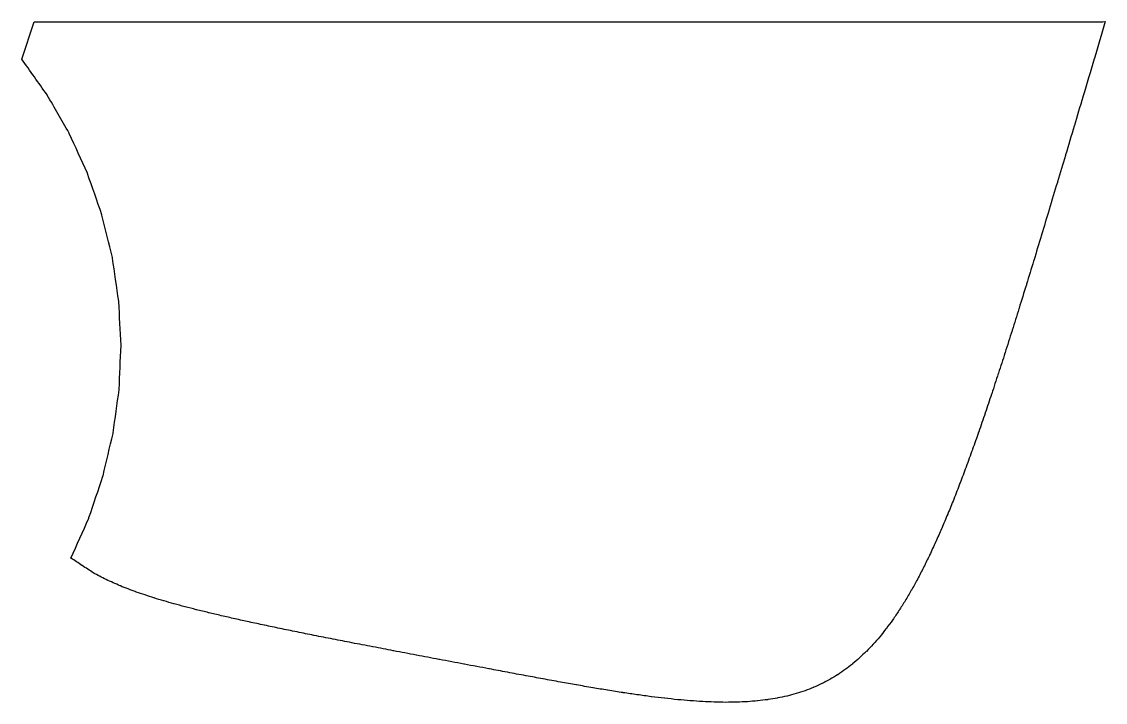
# Model space of a CAD drawing. Extents: x -32 to 115, y -51 to 70.
# Drawn here: x -18.05 to -1.28, y 40.08 to 50.62 of the extents above; entities that cross this region are included whole.
import ezdxf

# ---------------------------------------------------------------- set-up
doc = ezdxf.new("R2010")
doc.units = 0
doc.layers.add('VISIBLE', color=7, linetype='CONTINUOUS')

msp = doc.modelspace()

# ---------------------------------------------------------------- linework, layer by layer
at = {"layer": 'VISIBLE'}
msp.add_line((-18.04740715026855, 50.0432319641113), (-17.8556537628174, 50.6167182922363), dxfattribs=at)
for points, knots in [([(-17.8556537628174, 50.6167182922363), (-12.43597476893584, 50.61671829223631), (-7.016295775054285, 50.61671829223631), (-1.596616781172726, 50.61671829223632), (-1.595575424173666, 50.61671829223632), (-1.594534136255591, 50.61672677357991), (-1.593492917418482, 50.61674373626708), (-1.489891643126807, 50.61843152364096), (-1.386290368834962, 50.62011931101514), (-1.282689094543456, 50.62180709838871)], [0, 0, 0, 0, 0.0162590369816447, 0.0162590369816447, 0.0162590369816447, 0.0162621610526419, 0.0162621610526419, 0.0162621610526419, 0.0165730061168615, 0.0165730061168615, 0.0165730061168615, 0.0165730061168615]), ([(-1.282689094543456, 50.6218070983887), (-1.339051181872666, 50.43261043548637), (-1.395413269201915, 50.24341377258305), (-1.451775356531143, 50.05421710968024), (-1.45234180967013, 50.0523156356812), (-1.452908304417925, 50.05041417407853), (-1.453474840774526, 50.0485127248722), (-1.511930036713275, 49.85232128079451), (-1.570385232652024, 49.65612983671686), (-1.628840428590772, 49.45993839263918), (-1.629430764913558, 49.45795706431073), (-1.630021298394723, 49.45597579474693), (-1.630612029034269, 49.4539945839478), (-1.674220614763347, 49.3077387522746), (-1.717829200492425, 49.16148292060142), (-1.761437786221504, 49.01522708892823), (-1.762324734727541, 49.01225241343182), (-1.763211693919984, 49.00927774112176), (-1.764098663798831, 49.00630307199808), (-1.808441971396597, 48.85758700948152), (-1.852785278994363, 48.70887094696496), (-1.897128586592128, 48.56015488444839), (-1.897961379627999, 48.55736191053879), (-1.898795904517174, 48.55456945419313), (-1.899632161259651, 48.55177751541139), (-1.940608741641044, 48.41497251510621), (-1.981585322022438, 48.27816751480103), (-2.022561902403832, 48.14136251449585), (-2.023398159146309, 48.13857057571411), (-2.024234500964803, 48.13577866241764), (-2.025070927859315, 48.13298677460642), (-2.066832989920845, 47.99359026212444), (-2.108595051982376, 47.85419374964246), (-2.150357114043906, 47.71479723716049), (-2.151140963622952, 47.71218084581783), (-2.151928306023279, 47.70956550598147), (-2.152719141244888, 47.70695121765138), (-2.191470067103703, 47.57885108947755), (-2.230220992962519, 47.45075096130375), (-2.268971918821334, 47.32265083312992), (-2.269762754042943, 47.32003654479984), (-2.27055382936058, 47.31742232912408), (-2.271345144774247, 47.31480818610262), (-2.310800217511125, 47.18446673024984), (-2.350255290248002, 47.05412527439708), (-2.38971036298488, 46.92378381854431), (-2.39045045648487, 46.9213388892218), (-2.391195844809217, 46.91889557520548), (-2.391946527957919, 46.91645387649536), (-2.428730002244315, 46.7968106396993), (-2.465513476530714, 46.67716740290326), (-2.50229695081711, 46.55752416610718), (-2.503047633965812, 46.55508246739706), (-2.503798794718248, 46.55264091562512), (-2.504550433074419, 46.55019951079135), (-2.541972648956114, 46.42864799869334), (-2.579394864837805, 46.30709648659533), (-2.6168170807195, 46.18554497449732), (-2.617518611663987, 46.18326632410004), (-2.618227277596791, 46.18098989486698), (-2.618943078517913, 46.17871568679814), (-2.654017323652902, 46.06727949142459), (-2.689091568787892, 45.95584329605108), (-2.724165813922881, 45.84440710067752), (-2.724881614844004, 45.84213289260867), (-2.725598232064738, 45.83985894179006), (-2.726315665585085, 45.83758524822166), (-2.761979315723081, 45.72455984636259), (-2.797642965861076, 45.61153444450352), (-2.833306615999073, 45.49850904264445), (-2.833974780457129, 45.49639149281185), (-2.834651956558227, 45.49427682876591), (-2.835338144302368, 45.49216505050664), (-2.868961343765259, 45.38868791580204), (-2.902584543228149, 45.28521078109743), (-2.936207742691039, 45.18173364639284), (-2.93689393043518, 45.17962186813356), (-2.93758137465216, 45.17751049897138), (-2.938270075341979, 45.17539953890628), (-2.972449245908296, 45.07063579292782), (-3.006628416474613, 44.96587204694937), (-3.040807587040929, 44.86110830097091), (-3.041447593812633, 44.85914659430149), (-3.042098519007363, 44.85718851725259), (-3.042760362625121, 44.85523406982421), (-3.075190699895222, 44.75946614583333), (-3.107621037165325, 44.66369822184245), (-3.140051374435425, 44.56793029785157), (-3.140713218053182, 44.56597585042318), (-3.141376877268736, 44.5640220197003), (-3.142042352082087, 44.56206880568298), (-3.175011225554144, 44.4653029108525), (-3.207980099026199, 44.36853701602202), (-3.240948972498257, 44.27177112119153), (-3.241566041242705, 44.26995998229172), (-3.242195961078008, 44.26815332412722), (-3.242838732004166, 44.26635114669801), (-3.27433450738589, 44.17804445266725), (-3.305830282767615, 44.08973775863648), (-3.33732605814934, 44.00143106460572), (-3.337968829075497, 43.99962888717652), (-3.338614091692587, 43.99782760232964), (-3.339261846000612, 43.99602721006509), (-3.371294628794887, 43.90699410964343), (-3.403327411589162, 43.81796100922175), (-3.435360194383436, 43.72892790880007), (-3.435959577937381, 43.72726195999717), (-3.436573753356933, 43.72560148239138), (-3.437202720642089, 43.72394647598269), (-3.468022117614745, 43.64285116195681), (-3.498841514587403, 43.56175584793093), (-3.529660911560058, 43.48066053390504), (-3.530289878845215, 43.47900552749635), (-3.530922146671314, 43.47735178296687), (-3.531557715038355, 43.47569930031661), (-3.562928417827322, 43.3941352314083), (-3.594299120616287, 43.31257116249997), (-3.625669823405254, 43.23100709359168), (-3.626256819008823, 43.22948090050061), (-3.62686053276062, 43.22796134948731), (-3.627480964660644, 43.22644844055176), (-3.657882127761841, 43.15231590270996), (-3.688283290863037, 43.07818336486817), (-3.718684453964234, 43.00405082702638), (-3.719304885864258, 43.00253791809082), (-3.719929557837239, 43.0010267618892), (-3.720558469883184, 42.99951735842151), (-3.751541266220209, 42.92515793005349), (-3.782524062557235, 42.85079850168545), (-3.81350685889426, 42.77643907331742), (-3.814086840334546, 42.77504710443589), (-3.814685415029528, 42.77366317749024), (-3.815302582979203, 42.77228729248048), (-3.845543812513352, 42.70486892700197), (-3.875785042047504, 42.63745056152347), (-3.906026271581649, 42.57003219604493), (-3.906643439531326, 42.56865631103516), (-3.907265910561655, 42.56728282941692), (-3.907893684672628, 42.56591175119019), (-3.938762534107075, 42.49849322181218), (-3.969631383541525, 42.43107469243417), (-4.00050023297597, 42.36365616305616), (-4.001078695390389, 42.36239278311182), (-4.001677512725196, 42.36113912582397), (-4.002296684980394, 42.35989519119263), (-4.032636125485105, 42.29894239425659), (-4.062975565989815, 42.23798959732055), (-4.093315006494524, 42.17703680038452), (-4.093934178749722, 42.17579286575318), (-4.094559813598575, 42.17455219001024), (-4.095191911041086, 42.17331477315572), (-4.126220800696117, 42.11257149458206), (-4.157249690351151, 42.0518282160084), (-4.188278580006185, 41.99108493743473), (-4.188861179449897, 41.98994441965598), (-4.189465693632759, 41.98881563822428), (-4.190092122554779, 41.98769859313965), (-4.220787342047196, 41.93296302322793), (-4.251482561539611, 41.87822745331621), (-4.282177781032032, 41.8234918834045), (-4.28280380532692, 41.82237555984904), (-4.283437496821086, 41.82126360575359), (-4.284078855514526, 41.82015602111818), (-4.315530054634508, 41.76584185142347), (-4.346981253754487, 41.71152768172874), (-4.378432452874472, 41.65721351203403), (-4.379024565285143, 41.65619097251721), (-4.379639770189917, 41.65518252054851), (-4.380278067588804, 41.65418815612794), (-4.411555195491951, 41.60546343436199), (-4.442832323395102, 41.55673871259606), (-4.474109451298248, 41.50801399083011), (-4.474746637981577, 41.50702135672528), (-4.475392652352649, 41.50603450139364), (-4.476047494411467, 41.5050534248352), (-4.508158354588492, 41.45694531728997), (-4.540269214765522, 41.40883720974475), (-4.572380074942545, 41.36072910219951), (-4.572987718411432, 41.35981873800531), (-4.573619132836662, 41.35892517089843), (-4.574274318218231, 41.35804840087889), (-4.606378859656193, 41.31508605737226), (-4.638483401094151, 41.27212371386564), (-4.670587942532114, 41.22916137035899), (-4.671242212431768, 41.22828582543868), (-4.671906326611837, 41.22741781234743), (-4.67258028507233, 41.2265573310852), (-4.705626221899382, 41.1843656959938), (-4.738672158726429, 41.14217406090241), (-4.771718095553483, 41.09998242581101), (-4.772348109487882, 41.09917805103532), (-4.773001836935678, 41.09839343388876), (-4.773679277896883, 41.09762857437136), (-4.80687388499578, 41.060150458018), (-4.840068492094682, 41.02267234166465), (-4.873263099193577, 40.9851942253113), (-4.87394054015478, 40.98442936579389), (-4.874628523568047, 40.98367410968392), (-4.875327049433392, 40.98292845698143), (-4.909586162519795, 40.94635801410224), (-4.943845275606195, 40.90978757122303), (-4.978104388692601, 40.87321712834384), (-4.978764625383293, 40.87251234803845), (-4.979447622299201, 40.87183036168417), (-4.980153379440309, 40.87117116928101), (-5.014735479354859, 40.83887074152629), (-5.049317579269412, 40.80657031377155), (-5.083899679183959, 40.77426988601684), (-5.084605436325071, 40.77361069361369), (-5.085321922460024, 40.77296337665297), (-5.086049137588798, 40.77232793513477), (-5.121830128720875, 40.74106245889684), (-5.157611119852954, 40.70979698265892), (-5.193392110985029, 40.678531506421), (-5.19409778155271, 40.67791489056807), (-5.194824677308406, 40.67732440312702), (-5.195572798252109, 40.67676004409788), (-5.232230724493665, 40.64910645167031), (-5.26888865073522, 40.62145285924274), (-5.305546576976776, 40.59379926681518), (-5.306294697920483, 40.59323490778603), (-5.307053148091324, 40.59268478970696), (-5.307821927489293, 40.59214891257792), (-5.345697722850139, 40.56574761653414), (-5.383573518210981, 40.53934632049035), (-5.421449313571832, 40.5129450244466), (-5.42221169008506, 40.51241361044378), (-5.422992931207021, 40.51191155115763), (-5.423793036937713, 40.51143884658813), (-5.462998217741649, 40.48827632268269), (-5.502203398545584, 40.46511379877727), (-5.541408579349522, 40.44195127487183), (-5.542208685080214, 40.44147857030233), (-5.543017921226062, 40.44102205048923), (-5.543836287787065, 40.44058171543255), (-5.584214241061281, 40.4188557197834), (-5.6245921943355, 40.39712972413427), (-5.664970147609713, 40.3754037284851), (-5.665794130166375, 40.37496037165324), (-5.666633632775889, 40.37454866114734), (-5.66748865543827, 40.3741685969674), (-5.709609254592159, 40.35544566519017), (-5.751729853746046, 40.33672273341296), (-5.793850452899935, 40.31799980163574), (-5.794710010687512, 40.31761772155762), (-5.795576852241169, 40.31725295061912), (-5.79645097756091, 40.31690548882025), (-5.839686099845192, 40.299719676873), (-5.882921222129469, 40.28253386492575), (-5.926156344413757, 40.2653480529785), (-5.927038610776265, 40.26499735514322), (-5.927932377521397, 40.26467893776865), (-5.928837644649165, 40.26439280085476), (-5.974038626083147, 40.25010567064227), (-6.019239607517135, 40.23581854042978), (-6.064440588951112, 40.22153141021729), (-6.065362884203594, 40.22123989105226), (-6.066290247779077, 40.2209655014664), (-6.067222679677547, 40.22070824145969), (-6.113275144777657, 40.20800226529239), (-6.15932760987776, 40.19529628912507), (-6.205380074977876, 40.18259031295777), (-6.206319846312206, 40.18233102798462), (-6.207267126455545, 40.18210292622398), (-6.208221915407897, 40.18190600767586), (-6.2564308631711, 40.17196324914597), (-6.304639810934311, 40.16202049061609), (-6.352848758697507, 40.15207773208621), (-6.353832321166989, 40.15187487920127), (-6.354818871395324, 40.15168778042344), (-6.355808409382524, 40.15151643575269), (-6.404419022354563, 40.14309920510343), (-6.453029635326608, 40.13468197445418), (-6.501640248298645, 40.12626474380494), (-6.502632276217143, 40.12609296798707), (-6.503628438479448, 40.12594999894623), (-6.504628735085564, 40.12583583668243), (-6.55614911194863, 40.11995589785374), (-6.607669488811692, 40.11407595902507), (-6.659189865674763, 40.10819602019638), (-6.660235777724514, 40.1080766519144), (-6.661283060709637, 40.10797085444132), (-6.662331714630129, 40.10787862777708), (-6.713715756734214, 40.10335952123005), (-6.765099798838304, 40.09884041468302), (-6.816483840942383, 40.09432130813599), (-6.817532494862875, 40.09422908147177), (-6.818582790853279, 40.0941629236902), (-6.819634728913593, 40.09412283479129), (-6.874775808796712, 40.0920214323797), (-6.929916888679831, 40.08992002996809), (-6.985057968562946, 40.08781862755649), (-6.986167476795153, 40.08777634468354), (-6.987277292410533, 40.08774491628011), (-6.988387415409089, 40.08772434234619), (-7.042783442338311, 40.08671621958415), (-7.097179469267536, 40.08570809682212), (-7.15157549619675, 40.08469997406006), (-7.152685619195305, 40.08467940012614), (-7.153795683221833, 40.0846822007265), (-7.154905688276329, 40.08470837586113), (-7.213963938205754, 40.08610103406296), (-7.273022188135184, 40.08749369226476), (-7.332080438064607, 40.0888863504666), (-7.333264216557835, 40.0889142652597), (-7.334447743892671, 40.08895040512085), (-7.335631020069129, 40.08899477005004), (-7.393611552715305, 40.09116865158082), (-7.451592085361479, 40.09334253311159), (-7.509572618007661, 40.09551641464236), (-7.510755894184114, 40.09556077957156), (-7.51193802598553, 40.0956259139145), (-7.513119013411925, 40.09571181767119), (-7.576375408309781, 40.10031301988147), (-7.639631803207637, 40.10491422209173), (-7.702888198105497, 40.10951542430203), (-7.704153440862233, 40.10960745670094), (-7.705418220361079, 40.10970546722413), (-7.70668253660202, 40.10980945587158), (-7.768634032408398, 40.11490489959716), (-7.830585528214768, 40.12000034332275), (-7.892537024021151, 40.12509578704834), (-7.893801340262098, 40.1251997756958), (-7.895063919213283, 40.12532174769591), (-7.896324760874689, 40.12546170304866), (-7.964077255915043, 40.13298233361967), (-8.031829750955398, 40.14050296419069), (-8.099582245995752, 40.1480235947617), (-8.10093404553008, 40.14817364657747), (-8.10228537321091, 40.14832783381144), (-8.103636229038246, 40.14848615646363), (-8.16982816457749, 40.1562439664205), (-8.236020100116733, 40.16400177637735), (-8.302212035655979, 40.17175958633423), (-8.30356289148331, 40.17191790898641), (-8.304911809083043, 40.17209130950213), (-8.306258788455194, 40.17227978788139), (-8.378807404349464, 40.18243127633352), (-8.45135602024373, 40.19258276478564), (-8.523904636138004, 40.20273425323776), (-8.525348290679629, 40.20293625905452), (-8.526791567802427, 40.20314092636109), (-8.528234467506413, 40.20334825515749), (-8.598936553001408, 40.21350736618044), (-8.669638638496403, 40.22366647720337), (-8.740340723991395, 40.23382558822632), (-8.741783623695374, 40.2340329170227), (-8.743224678553645, 40.23425236065617), (-8.744663888566215, 40.23448391912672), (-8.822308435103015, 40.24697636448573), (-8.899952981639816, 40.25946880984473), (-8.977597528176613, 40.27196125520376), (-8.979138471509716, 40.27220918182898), (-8.980679162343339, 40.27245866775512), (-8.982219600677492, 40.27270971298218), (-9.0577010790507, 40.28501092910767), (-9.133182557423916, 40.29731214523316), (-9.20866403579712, 40.30961336135864), (-9.210204474131267, 40.3098644065857), (-9.211743369874466, 40.31012457619379), (-9.213280723026728, 40.31039387018291), (-9.29632098009215, 40.32493980717237), (-9.379361237157571, 40.33948574416183), (-9.462401494222993, 40.3540316811513), (-9.464045241421504, 40.35431961189744), (-9.465688853263863, 40.35460831324259), (-9.467332329750064, 40.35489778518676), (-9.54786267757416, 40.36908191045124), (-9.62839302539826, 40.38326603571574), (-9.708923373222351, 40.39745016098021), (-9.710566849708558, 40.39773963292439), (-9.712209229252412, 40.39803520025033), (-9.713850511853895, 40.39833686295805), (-9.802586616844492, 40.41464628686767), (-9.89132272183509, 40.43095571077731), (-9.980058826825692, 40.44726513468692), (-9.981810939915203, 40.44758716769837), (-9.983563003540034, 40.44790946960448), (-9.985315017700195, 40.44823204040528), (-10.07116371154785, 40.46403800964356), (-10.15701240539552, 40.47984397888184), (-10.24286109924317, 40.49564994812012), (-10.24461311340332, 40.49597251892091), (-10.24636455829222, 40.49629815159881), (-10.24811543390985, 40.49662684615381), (-10.34284709400237, 40.51441096545082), (-10.43757875409489, 40.53219508474785), (-10.53231041418742, 40.54997920404488), (-10.53417648470147, 40.5503295243138), (-10.53604254722595, 40.55067988713584), (-10.53790860176086, 40.55103029251101), (-10.62934527397155, 40.56820015589398), (-10.72078194618225, 40.58537001927694), (-10.81221861839293, 40.6025398826599), (-10.81408467292784, 40.60289028803506), (-10.81595060616509, 40.60324133814258), (-10.81781641810465, 40.60359303298244), (-10.94441525518449, 40.62745618702735), (-11.07101409226432, 40.65131934107227), (-11.19761292934417, 40.67518249511718), (-11.20018932819366, 40.67566813151043), (-11.2027657272131, 40.676153767002), (-11.20534212640251, 40.67663940159188), (-11.33171009318635, 40.70045894631889), (-11.45807805997019, 40.72427849104588), (-11.58444602675403, 40.74809803577288), (-11.58680155339229, 40.74854203731491), (-11.5891568549474, 40.74898722966512), (-11.59151193141937, 40.74943361282348), (-11.70691067854563, 40.77130638758342), (-11.82230942567188, 40.79317916234334), (-11.93770817279815, 40.81505193710328), (-11.94006324927012, 40.81549832026165), (-11.94241832505783, 40.81594470703004), (-11.94477340016129, 40.81639109740846), (-12.06028762032105, 40.8382861258832), (-12.1758018404808, 40.86018115435792), (-12.29131606064057, 40.88207618283268), (-12.29346308059765, 40.8824831376044), (-12.2956096315384, 40.88289255142215), (-12.29775571346284, 40.88330442428592), (-12.40291372776032, 40.90348619461061), (-12.50807174205781, 40.92366796493531), (-12.6132297563553, 40.94384973526002), (-12.61537583827973, 40.94426160812379), (-12.61752192118178, 40.94467347589357), (-12.61966800506146, 40.94508533856935), (-12.72493298249331, 40.96528711897601), (-12.83019795992517, 40.98548889938268), (-12.93546293735701, 41.00569067978934), (-12.93741384665237, 41.0060650858087), (-12.93936401049297, 41.00644333521524), (-12.94131342887878, 41.00682542800906), (-13.03683492978414, 41.02554797490439), (-13.13235643068951, 41.04427052179974), (-13.22787793159484, 41.06299306869507), (-13.22982734998067, 41.06337516148886), (-13.23177676741254, 41.06375725914952), (-13.23372618389051, 41.06413936167706), (-13.32934594146418, 41.08288166300878), (-13.42496569903786, 41.10162396434048), (-13.52058545661153, 41.1203662656722), (-13.52235266868333, 41.12071265455675), (-13.52411881605784, 41.1210643895467), (-13.52588389873504, 41.12142147064208), (-13.61237294991811, 41.13891844431559), (-13.69886200110118, 41.15641541798909), (-13.78535105228424, 41.1739123916626), (-13.78711613496145, 41.17426947275799), (-13.78888121729217, 41.17462655556604), (-13.7906462992764, 41.17498364008683), (-13.87722531814638, 41.19249898936725), (-13.96380433701635, 41.21001433864766), (-14.05038335588634, 41.22752968792808), (-14.05197931219161, 41.22785255751575), (-14.05357382774354, 41.22818239212037), (-14.05516690254213, 41.22851919174195), (-14.13322756767274, 41.24502237319946), (-14.21128823280335, 41.26152555465698), (-14.28934889793397, 41.27802873611451), (-14.29094197273256, 41.27836553573609), (-14.29253504658999, 41.27870233980929), (-14.29412811950627, 41.27903914833411), (-14.37227054462758, 41.29556007130144), (-14.45041296974888, 41.31208099426878), (-14.52855539487019, 41.32860191723611), (-14.52999258096422, 41.32890576806633), (-14.53142787138622, 41.32921832402549), (-14.53286126613617, 41.32953958511353), (-14.60309760888417, 41.34528137842814), (-14.67333395163217, 41.36102317174276), (-14.74357029438018, 41.37676496505737), (-14.74500368913014, 41.37708622614542), (-14.74643708102608, 41.37740749996696), (-14.74787047006799, 41.37772878652196), (-14.81818057429798, 41.39348842365452), (-14.88849067852795, 41.40924806078711), (-14.95880078275795, 41.42500769791969), (-14.96009174651502, 41.42529706060213), (-14.96138025124868, 41.4255969874064), (-14.96266629695892, 41.4259074783325), (-15.02568253676096, 41.44112153371174), (-15.088698776563, 41.45633558909098), (-15.15171501636505, 41.47154964447022), (-15.15300106207529, 41.47186013539633), (-15.154287107123, 41.47217062906653), (-15.15557315150822, 41.47248112548088), (-15.21865516979273, 41.48771134670164), (-15.28173718807724, 41.50294156792242), (-15.34481920636174, 41.51817178914318), (-15.34597655745505, 41.51845121446375), (-15.34713074525198, 41.5187431462606), (-15.34828176975249, 41.5190475845337), (-15.40468197027841, 41.53396505991619), (-15.46108217080433, 41.54888253529867), (-15.51748237133026, 41.56380001068116), (-15.51863339583079, 41.56410444895427), (-15.51978441582399, 41.56440890426768), (-15.52093543130991, 41.56471337662137), (-15.57739324973024, 41.57964788016973), (-15.63385106815058, 41.59458238371807), (-15.69030888657091, 41.60951688726642), (-15.69134532008012, 41.60979104982449), (-15.69237770239513, 41.61007970174152), (-15.69340603351594, 41.61038284301758), (-15.74379428277158, 41.62523677271762), (-15.79418253202724, 41.64009070241768), (-15.84457078128288, 41.65494463211773), (-15.84559906373167, 41.65524775904577), (-15.84662734031679, 41.65555090586346), (-15.84765561103823, 41.65585407257082), (-15.89809085633621, 41.67072397689949), (-15.94852610163418, 41.68559388122816), (-15.99896134693216, 41.70046378555683), (-15.99988965775832, 41.70073748092781), (-16.00081279754639, 41.70102762858075), (-16.0017307662964, 41.70133422851565), (-16.04671134373296, 41.71635766162667), (-16.09169192116952, 41.73138109473767), (-16.13667249860608, 41.7464045278487), (-16.13759024998296, 41.74671105518135), (-16.13850799560547, 41.74701759974164), (-16.13942573547364, 41.74732416152956), (-16.18443735014257, 41.76235983944756), (-16.2294489648115, 41.77739551736555), (-16.27446057948043, 41.79243119528353), (-16.27529359709081, 41.79270945645195), (-16.27612006187439, 41.79300598144533), (-16.27693997383118, 41.79332077026369), (-16.31711582357079, 41.80874548527294), (-16.3572916733104, 41.8241702002822), (-16.39746752305002, 41.83959491529144), (-16.3982871072927, 41.83990957829051), (-16.39910668690997, 41.8402242533366), (-16.39992626190184, 41.8405389404297), (-16.44011998747228, 41.85597187431151), (-16.48031371304274, 41.8714048081933), (-16.52050743861318, 41.88683774207509), (-16.52125791166663, 41.8871258965283), (-16.5220001888275, 41.88743380864462), (-16.52273427009582, 41.8877614784241), (-16.55870439045879, 41.9038173593126), (-16.59467451082176, 41.91987324020108), (-16.63064463118474, 41.93592912108959), (-16.63137843602155, 41.9362566674791), (-16.63211223602297, 41.93658422470094), (-16.63284603118897, 41.93691179275515), (-16.66882858183065, 41.95297449614255), (-16.70481113247233, 41.96903719952994), (-16.74079368311401, 41.98509990291736), (-16.7414743032662, 41.98540373350827), (-16.74214489936829, 41.98572827657063), (-16.7428054714203, 41.9860735321045), (-16.7751735951436, 42.00299110196246), (-16.80754171886689, 42.01990867182037), (-16.83990984259019, 42.03682624167833), (-16.84057022829179, 42.03717139981402), (-16.84123061180115, 42.03751656214398), (-16.84189099311828, 42.03786172866823), (-16.87424967765808, 42.05477488835653), (-16.90660836219788, 42.07168804804488), (-16.93896704673767, 42.08860120773318), (-16.93962742805481, 42.08894637425743), (-16.94026818147249, 42.08932477692104), (-16.94088930699071, 42.089736415724), (-16.99750552141903, 42.12725770578806), (-17.05412173584734, 42.1647789958521), (-17.11073795027566, 42.20230028591617), (-17.11188798171624, 42.20306244678652), (-17.1130380121867, 42.20382460912072), (-17.11418804168702, 42.20458677291873), (-17.17111450195313, 42.24231388092043), (-17.22804096221945, 42.28004098892205), (-17.28496742248535, 42.31776809692386)], [0, 0, 0, 0, 0.0005922402884599, 0.0005922402884599, 0.0005922402884599, 0.000598192452163, 0.000598192452163, 0.000598192452163, 0.0012123364368715, 0.0012123364368715, 0.0012123364368715, 0.0012185386485958, 0.0012185386485958, 0.0012185386485958, 0.0016763948415531, 0.0016763948415531, 0.0016763948415531, 0.0016857071102161, 0.0016857071102161, 0.0016857071102161, 0.0021512660920994, 0.0021512660920994, 0.0021512660920994, 0.0021600095598041, 0.0021600095598041, 0.0021600095598041, 0.0025884394773335, 0.0025884394773335, 0.0025884394773335, 0.0025971829450382, 0.0025971829450382, 0.0025971829450382, 0.003033736627508, 0.003033736627508, 0.003033736627508, 0.0030419304858412, 0.0030419304858412, 0.0030419304858412, 0.0034434295441683, 0.0034434295441683, 0.0034434295441683, 0.0034516234025015, 0.0034516234025015, 0.0034516234025015, 0.0038601700716918, 0.0038601700716918, 0.0038601700716918, 0.0038678335408818, 0.0038678335408818, 0.0038678335408818, 0.0042433435311944, 0.0042433435311944, 0.0042433435311944, 0.0042510070003845, 0.0042510070003845, 0.0042510070003845, 0.0046325521890755, 0.0046325521890755, 0.0046325521890755, 0.0046397047787947, 0.0046397047787947, 0.0046397047787947, 0.0049901816750377, 0.0049901816750377, 0.0049901816750377, 0.0049973342647569, 0.0049973342647569, 0.0049973342647569, 0.0053528897972116, 0.0053528897972116, 0.0053528897972116, 0.0053595511896583, 0.0053595511896583, 0.0053595511896583, 0.0056859594195471, 0.0056859594195471, 0.0056859594195471, 0.0056926208119938, 0.0056926208119938, 0.0056926208119938, 0.0060232156146577, 0.0060232156146577, 0.0060232156146577, 0.0060294060197754, 0.0060294060197754, 0.0060294060197754, 0.0063327358705465, 0.0063327358705465, 0.0063327358705465, 0.0063389262756643, 0.0063389262756643, 0.0063389262756643, 0.0066456105843324, 0.0066456105843324, 0.0066456105843324, 0.0066513507046751, 0.0066513507046751, 0.0066513507046751, 0.0069326166014664, 0.0069326166014664, 0.0069326166014664, 0.0069383567218091, 0.0069383567218091, 0.0069383567218091, 0.0072222174786921, 0.0072222174786921, 0.0072222174786921, 0.0072275289581966, 0.0072275289581966, 0.0072275289581966, 0.0074877914539205, 0.0074877914539205, 0.0074877914539205, 0.0074931029334251, 0.0074931029334251, 0.0074931029334251, 0.0077552696074574, 0.0077552696074574, 0.0077552696074574, 0.0077601751617287, 0.0077601751617287, 0.0077601751617287, 0.0080005473210212, 0.0080005473210212, 0.0080005473210212, 0.0080054528752925, 0.0080054528752925, 0.0080054528752925, 0.0082471206727019, 0.0082471206727019, 0.0082471206727019, 0.0082516445651127, 0.0082516445651127, 0.0082516445651127, 0.0084733152932384, 0.0084733152932384, 0.0084733152932384, 0.0084778391856491, 0.0084778391856491, 0.0084778391856491, 0.008700287597017, 0.008700287597017, 0.008700287597017, 0.0087044561373896, 0.0087044561373896, 0.0087044561373896, 0.0089087146156474, 0.0089087146156474, 0.0089087146156474, 0.00891288315602, 0.00891288315602, 0.00891288315602, 0.0091175116998889, 0.0091175116998889, 0.0091175116998889, 0.0091213538120996, 0.0091213538120996, 0.0091213538120996, 0.0093096185512815, 0.0093096185512815, 0.0093096185512815, 0.0093134581817695, 0.0093134581817695, 0.0093134581817695, 0.0095017474873644, 0.0095017474873644, 0.0095017474873644, 0.0095052922944865, 0.0095052922944865, 0.0095052922944865, 0.0096789909276686, 0.0096789909276686, 0.0096789909276686, 0.0096825295663927, 0.0096825295663927, 0.0096825295663927, 0.0098560503898578, 0.0098560503898578, 0.0098560503898578, 0.0098593339766105, 0.0098593339766105, 0.0098593339766105, 0.010020232021548, 0.010020232021548, 0.010020232021548, 0.0100235110201881, 0.0100235110201881, 0.0100235110201881, 0.0101842888548301, 0.0101842888548301, 0.0101842888548301, 0.0101873540509145, 0.0101873540509145, 0.0101873540509145, 0.0103375486590488, 0.0103375486590488, 0.0103375486590488, 0.0103406138551332, 0.0103406138551332, 0.0103406138551332, 0.0104909460110301, 0.0104909460110301, 0.0104909460110301, 0.0104938431906758, 0.0104938431906758, 0.0104938431906758, 0.0106358049933156, 0.0106358049933156, 0.0106358049933156, 0.0106387021729613, 0.0106387021729613, 0.0106387021729613, 0.0107812514064809, 0.0107812514064809, 0.0107812514064809, 0.010784062753941, 0.010784062753941, 0.010784062753941, 0.0109218187794874, 0.0109218187794874, 0.0109218187794874, 0.0109246301269475, 0.0109246301269475, 0.0109246301269475, 0.0110631380283938, 0.0110631380283938, 0.0110631380283938, 0.0110659259611607, 0.0110659259611607, 0.0110659259611607, 0.0112025346667393, 0.0112025346667393, 0.0112025346667393, 0.0112053225995062, 0.0112053225995062, 0.0112053225995062, 0.0113428783408552, 0.0113428783408552, 0.0113428783408552, 0.0113456854056578, 0.0113456854056578, 0.0113456854056578, 0.0114839685840519, 0.0114839685840519, 0.0114839685840519, 0.0114867905378053, 0.0114867905378053, 0.0114867905378053, 0.011626367224186, 0.011626367224186, 0.011626367224186, 0.0116292154598073, 0.0116292154598073, 0.0116292154598073, 0.0117714309909941, 0.0117714309909941, 0.0117714309909941, 0.011774332802085, 0.011774332802085, 0.011774332802085, 0.0119176521739418, 0.0119176521739418, 0.0119176521739418, 0.0119205768260106, 0.0119205768260106, 0.0119205768260106, 0.0120682475740434, 0.0120682475740434, 0.0120682475740434, 0.0120712603634185, 0.0120712603634185, 0.0120712603634185, 0.0122192622998513, 0.0122192622998513, 0.0122192622998513, 0.012222282670177, 0.012222282670177, 0.012222282670177, 0.0123778471462462, 0.0123778471462462, 0.0123778471462462, 0.0123810052512512, 0.0123810052512512, 0.0123810052512512, 0.0125357523964993, 0.0125357523964993, 0.0125357523964993, 0.0125389105015044, 0.0125389105015044, 0.0125389105015044, 0.0127044538228585, 0.0127044538228585, 0.0127044538228585, 0.0127077847637508, 0.0127077847637508, 0.0127077847637508, 0.0128710008674744, 0.0128710008674744, 0.0128710008674744, 0.0128743318083667, 0.0128743318083667, 0.0128743318083667, 0.0130515558119168, 0.0130515558119168, 0.0130515558119168, 0.0130551081346514, 0.0130551081346514, 0.0130551081346514, 0.0132291719486438, 0.0132291719486438, 0.0132291719486438, 0.0132327242713784, 0.0132327242713784, 0.0132327242713784, 0.0134229948235279, 0.0134229948235279, 0.0134229948235279, 0.0134268005800576, 0.0134268005800576, 0.0134268005800576, 0.0136132826500125, 0.0136132826500125, 0.0136132826500125, 0.0136170884065422, 0.0136170884065422, 0.0136170884065422, 0.0138215942602858, 0.0138215942602858, 0.0138215942602858, 0.0138256745663719, 0.0138256745663719, 0.0138256745663719, 0.0140256095645883, 0.0140256095645883, 0.0140256095645883, 0.0140296898706744, 0.0140296898706744, 0.0140296898706744, 0.014249456086171, 0.014249456086171, 0.014249456086171, 0.0142538292432766, 0.0142538292432766, 0.0142538292432766, 0.0144681139414495, 0.0144681139414495, 0.0144681139414495, 0.0144724870985551, 0.0144724870985551, 0.0144724870985551, 0.0147084163913137, 0.0147084163913137, 0.0147084163913137, 0.0147130986734182, 0.0147130986734182, 0.0147130986734182, 0.0149425304965381, 0.0149425304965381, 0.0149425304965381, 0.0149472127786426, 0.0149472127786426, 0.0149472127786426, 0.0152001266319357, 0.0152001266319357, 0.0152001266319357, 0.0152051329560067, 0.0152051329560067, 0.0152051329560067, 0.0154504428354892, 0.0154504428354892, 0.0154504428354892, 0.0154554491595603, 0.0154554491595603, 0.0154554491595603, 0.0157261165619834, 0.0157261165619834, 0.0157261165619834, 0.0157314609468732, 0.0157314609468732, 0.0157314609468732, 0.0159933358064726, 0.0159933358064726, 0.0159933358064726, 0.0159986801913624, 0.0159986801913624, 0.0159986801913624, 0.0162878397682529, 0.0162878397682529, 0.0162878397682529, 0.0162935357748442, 0.0162935357748442, 0.0162935357748442, 0.0165726400978168, 0.0165726400978168, 0.0165726400978168, 0.0165783361044081, 0.0165783361044081, 0.0165783361044081, 0.0169648208273124, 0.0169648208273124, 0.0169648208273124, 0.0169726861349124, 0.0169726861349124, 0.0169726861349124, 0.0173584659991624, 0.0173584659991624, 0.0173584659991624, 0.0173656570205096, 0.0173656570205096, 0.0173656570205096, 0.0177180170665223, 0.0177180170665223, 0.0177180170665223, 0.0177252080878695, 0.0177252080878695, 0.0177252080878695, 0.0180779209257125, 0.0180779209257125, 0.0180779209257125, 0.0180844766683814, 0.0180844766683814, 0.0180844766683814, 0.0184057080591574, 0.0184057080591574, 0.0184057080591574, 0.0184122638018263, 0.0184122638018263, 0.0184122638018263, 0.0187338216452199, 0.0187338216452199, 0.0187338216452199, 0.0187397811789696, 0.0187397811789696, 0.0187397811789696, 0.0190317983327074, 0.0190317983327074, 0.0190317983327074, 0.0190377578664572, 0.0190377578664572, 0.0190377578664572, 0.0193300756850706, 0.0193300756850706, 0.0193300756850706, 0.019335478204288, 0.019335478204288, 0.019335478204288, 0.0196002016459408, 0.0196002016459408, 0.0196002016459408, 0.0196056041651582, 0.0196056041651582, 0.0196056041651582, 0.0198706030816091, 0.0198706030816091, 0.0198706030816091, 0.0198754879451375, 0.0198754879451375, 0.0198754879451375, 0.0201148462580278, 0.0201148462580278, 0.0201148462580278, 0.0201197311215561, 0.0201197311215561, 0.0201197311215561, 0.0203593404191549, 0.0203593404191549, 0.0203593404191549, 0.0203637472845673, 0.0203637472845673, 0.0203637472845673, 0.0205796836897758, 0.0205796836897758, 0.0205796836897758, 0.0205840905551883, 0.0205840905551883, 0.0205840905551883, 0.0208002545953856, 0.0208002545953856, 0.0208002545953856, 0.0208042235831226, 0.0208042235831226, 0.0208042235831226, 0.0209987039822348, 0.0209987039822348, 0.0209987039822348, 0.0210026729699718, 0.0210026729699718, 0.0210026729699718, 0.0211973565748889, 0.0211973565748889, 0.0211973565748889, 0.021200928389633, 0.021200928389633, 0.021200928389633, 0.0213759473120968, 0.0213759473120968, 0.0213759473120968, 0.0213795191268409, 0.0213795191268409, 0.0213795191268409, 0.0215547182190565, 0.0215547182190565, 0.0215547182190565, 0.0215579344646543, 0.0215579344646543, 0.0215579344646543, 0.0217155305750608, 0.0217155305750608, 0.0217155305750608, 0.0217187466684302, 0.0217187466684302, 0.0217187466684302, 0.0218764915644082, 0.0218764915644082, 0.0218764915644082, 0.021879395016029, 0.021879395016029, 0.021879395016029, 0.0220216644892153, 0.0220216644892153, 0.0220216644892153, 0.0220245672533048, 0.0220245672533048, 0.0220245672533048, 0.0221669366797629, 0.0221669366797629, 0.0221669366797629, 0.0221695714717003, 0.0221695714717003, 0.0221695714717003, 0.0222986768031888, 0.0222986768031888, 0.0222986768031888, 0.022301310542015, 0.022301310542015, 0.022301310542015, 0.0224304747754966, 0.0224304747754966, 0.0224304747754966, 0.0224328864523273, 0.0224328864523273, 0.0224328864523273, 0.0225510590711114, 0.0225510590711114, 0.0225510590711114, 0.0225534698397818, 0.0225534698397818, 0.0225534698397818, 0.0226716848537061, 0.0226716848537061, 0.0226716848537061, 0.0226739209242274, 0.0226739209242274, 0.0226739209242274, 0.0227834886951702, 0.0227834886951702, 0.0227834886951702, 0.0227857241348857, 0.0227857241348857, 0.0227857241348857, 0.0228952606809427, 0.0228952606809427, 0.0228952606809427, 0.0228974961206581, 0.0228974961206581, 0.0228974961206581, 0.0231012586944993, 0.0231012586944993, 0.0231012586944993, 0.0231053976742721, 0.0231053976742721, 0.0231053976742721, 0.0233102771730254, 0.0233102771730254, 0.0233102771730254, 0.0233102771730254]), ([(-17.28496742248535, 42.31776809692386), (-17.19278120993735, 42.52447397233983), (-17.10059499738926, 42.73117984775486), (-17.00840878484121, 42.93788572317036), (-17.00748229025957, 42.93996316911669), (-17.00665551185608, 42.94207956949871), (-17.00592844963074, 42.94423492431643), (-16.93394928745673, 43.15761505679878), (-16.86197012528273, 43.37099518928112), (-16.78999096310872, 43.58437532176347), (-16.78926390461371, 43.58653066552272), (-16.7886397743225, 43.58871541341146), (-16.78811857223509, 43.59092956542969), (-16.73651956558227, 43.81013061523438), (-16.68492055892944, 44.02933166503909), (-16.6333215522766, 44.24853271484377), (-16.6328003501892, 44.25074686686199), (-16.63238439370233, 44.25298061712758), (-16.63207368281601, 44.25523396564054), (-16.60131304873896, 44.47831732739136), (-16.57055241466192, 44.70140068914219), (-16.53979178058489, 44.92448405089299), (-16.53948106960253, 44.92673740010236), (-16.53927697499595, 44.92900036493939), (-16.53917949676515, 44.93127294540407), (-16.52952915191652, 45.15625841140748), (-16.51987880706788, 45.38124387741088), (-16.51022846221925, 45.60622934341429), (-16.51013098398845, 45.60850192387897), (-16.51014055856725, 45.61077405323132), (-16.51025718595564, 45.61304573147133), (-16.52180335946545, 45.83794308603424), (-16.53334953297527, 46.06284044059716), (-16.5448957064851, 46.28773779516005), (-16.5450123342906, 46.29000948152468), (-16.54523549397785, 46.29227065404253), (-16.54556518554686, 46.2945213127136), (-16.57820465096759, 46.51733652175405), (-16.6108441163883, 46.74015173079452), (-16.64348358180903, 46.96296693983498), (-16.64381327320067, 46.96521759729526), (-16.64424804051719, 46.9674477704366), (-16.64478788375856, 46.96965745925903), (-16.69823236465456, 47.18841665267945), (-16.75167684555055, 47.40717584609985), (-16.80512132644654, 47.62593503952026), (-16.80566116968791, 47.62814472834269), (-16.80630369138939, 47.63032414617349), (-16.80704889155098, 47.63247329301268), (-16.88082380232068, 47.84523910341544), (-16.95459871309039, 48.05800491381821), (-17.02837362386011, 48.27077072422097), (-17.02911882432707, 48.27291987194086), (-17.02996340751648, 48.27502922693889), (-17.03090737342836, 48.27709878921511), (-17.12435999886918, 48.48198545492369), (-17.21781262431002, 48.68687212063227), (-17.31126524975085, 48.89175878634082), (-17.31220921533035, 48.89382834788834), (-17.31324838320412, 48.89584894816078), (-17.31438275337217, 48.89782058715819), (-17.42668540000913, 49.09301284790041), (-17.53898804664611, 49.28820510864261), (-17.65129069328307, 49.4833973693848), (-17.65242506345112, 49.4853690083822), (-17.65364960584481, 49.48728295522721), (-17.65496432046417, 49.48913920991983), (-17.78577859706563, 49.67383679465032), (-17.91659287366729, 49.8585343793811), (-18.04740715026855, 50.0432319641113)], [0, 0, 0, 0, 0.0006789923051384, 0.0006789923051384, 0.0006789923051384, 0.0006858163482822, 0.0006858163482822, 0.0006858163482822, 0.0013613966370185, 0.0013613966370185, 0.0013613966370185, 0.0013682206451502, 0.0013682206451502, 0.0013682206451502, 0.0020437974501897, 0.0020437974501897, 0.0020437974501897, 0.0020506214583214, 0.0020506214583214, 0.0020506214583214, 0.0027262038930322, 0.0027262038930322, 0.0027262038930322, 0.0027330279032729, 0.0027330279032729, 0.0027330279032729, 0.0034086049171035, 0.0034086049171035, 0.0034086049171035, 0.0034154289273442, 0.0034154289273442, 0.0034154289273442, 0.0040910095723519, 0.0040910095723519, 0.0040910095723519, 0.0040978336069985, 0.0040978336069985, 0.0040978336069985, 0.0047734130388526, 0.0047734130388526, 0.0047734130388526, 0.0047802370698281, 0.0047802370698281, 0.0047802370698281, 0.0054558161364056, 0.0054558161364056, 0.0054558161364056, 0.0054626401673811, 0.0054626401673811, 0.0054626401673811, 0.0061382201018218, 0.0061382201018218, 0.0061382201018218, 0.0061450441355937, 0.0061450441355937, 0.0061450441355937, 0.0068206234802178, 0.0068206234802178, 0.0068206234802178, 0.006827447511587, 0.006827447511587, 0.006827447511587, 0.0075030266171386, 0.0075030266171386, 0.0075030266171386, 0.0075098506485078, 0.0075098506485078, 0.0075098506485078, 0.0081888426623874, 0.0081888426623874, 0.0081888426623874, 0.0081888426623874])]:
    msp.add_open_spline(points, degree=3, knots=knots, dxfattribs=at)

doc.saveas('drawing.dxf')
